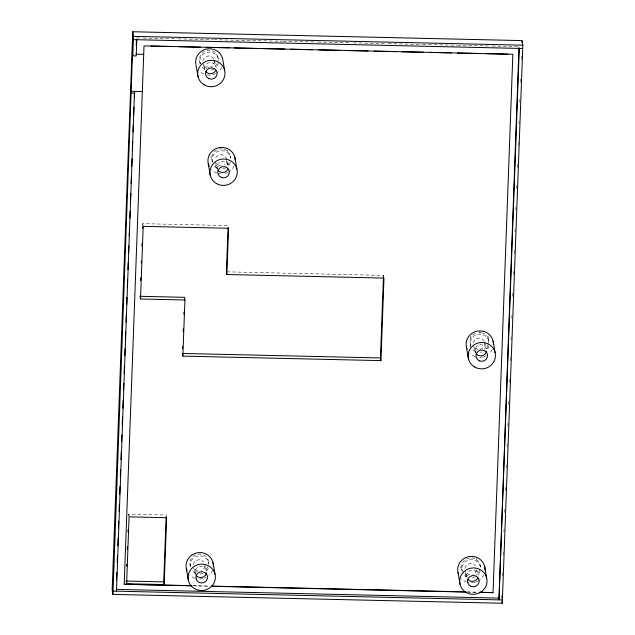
<?xml version="1.0" encoding="UTF-8"?>
<svg xmlns="http://www.w3.org/2000/svg" width="635" height="635" viewBox="0 0 635 635"><rect width="100%" height="100%" fill="white"/><g stroke="black" fill="none" stroke-linecap="round" stroke-linejoin="round"><path stroke-width="0.48" stroke-dasharray="3.17 2.38" d="M128.548 516.136L128.619 514.175L166.187 515.025L166.648 517.692M142.669 225.623L142.748 223.663L228.124 225.6L228.584 228.275M383.437 277.368L383.508 275.407L227.409 271.859M501.483 598.662L501.666 593.709M502.317 575.866L502.428 572.889M503.087 555.053L503.237 551.085M503.928 532.249L504.039 529.28M504.658 512.429L504.841 507.468M505.46 490.617L505.611 486.656M506.301 467.82L506.412 464.852M507.071 447.008L507.214 443.039M507.833 426.188L507.984 422.227M508.643 404.384L508.786 400.415M509.445 382.58L509.587 378.611M510.246 360.767L510.397 356.806M511.016 339.955L511.159 335.986M511.818 318.143L511.969 314.182M512.62 296.339L512.77 292.378M513.429 274.534L513.572 270.566M514.191 253.714L514.342 249.753M515.001 231.91L515.144 227.949M515.803 210.106L515.945 206.137M516.604 188.293L516.715 185.325M517.374 167.481L517.517 163.512M518.176 145.677L518.319 141.708M518.978 123.865L519.128 119.904M519.779 102.06L519.89 99.084M520.517 82.232L520.7 77.279M521.351 59.436L521.502 55.475M136.509 37.933L142.454 38.068M143.439 38.092L177.133 38.862M178.125 38.886L212.804 39.672M213.797 39.695L282.17 41.251M283.162 41.275L316.849 42.037M317.841 42.061L349.552 42.783M353.512 42.87L384.231 43.569M388.199 43.664L421.886 44.426M422.878 44.45L456.565 45.212M457.557 45.236L491.252 46.006M492.244 46.03L518.993 46.633M192.595 585.692L209.447 586.073M467.233 591.939L476.155 592.137M193.611 585.851L209.471 586.216M467.257 592.074L476.179 592.28M484.759 342.559L486.283 348.234M473.639 345.813L475.417 352.425A5.834 5.628 -9.8 0 1 479.473 344.876A5.834 5.628 -9.8 0 1 486.64 349.655M476.845 569.928L477.861 573.707M465.225 571.286L466.741 576.961M214.312 60.396L215.829 66.064M203.192 63.643L204.962 70.263M228.1 164.767L226.322 158.155A5.834 5.628 -9.8 0 0 215.13 159.456M215.455 162.346L217.233 168.966A5.834 5.628 -9.8 0 1 221.282 161.417A5.834 5.628 -9.8 0 1 228.457 166.195M204.708 564.229L206.224 569.905M193.588 567.484L195.358 574.103A5.834 5.628 -9.8 0 1 199.414 566.547A5.834 5.628 -9.8 0 1 206.581 571.325M488.394 336.733L488.696 338.511M488.386 338.979L488.696 340.757M487.974 346.639L488.283 348.417M479.727 331.534L480.036 333.311M475.059 351.004L475.361 352.782M470.654 336.24L470.956 338.018M470.233 343.892L470.543 345.67A9.406 9.073 -9.8 0 1 478.393 334.224A9.406 9.073 -9.8 0 1 489.014 343.106M470.233 346.138L470.543 347.924M480.084 564.904L480.393 566.682M476.433 558.506L476.734 560.284M465.36 575.318L465.661 577.096M461.701 568.92L462.01 570.698A9.406 9.073 -9.8 0 1 470.043 559.689A9.406 9.073 -9.8 0 1 480.592 568.254M460.653 566.571L460.962 568.349M383.508 275.407L383.818 277.185M217.9 56.737L218.21 58.515M230.307 155.932L230.616 157.718A9.406 9.073 -9.8 0 0 219.44 150.9A9.406 9.073 -9.8 0 0 212.249 161.79L211.947 160.012M227.346 150.027L227.655 151.805M199.858 62.039L200.168 63.825A9.406 9.073 -9.8 0 1 207.756 52.213A9.406 9.073 -9.8 0 1 218.583 60.857M216.868 167.545L217.178 169.323M214.908 165.925L215.217 167.703M210.963 156.829L211.264 158.607M208.59 561.927L208.891 563.705A9.406 9.073 -9.8 0 0 197.644 556.022A9.406 9.073 -9.8 0 0 190.564 567.619M142.748 223.663L143.05 225.441M195.001 572.675L195.31 574.453M189.921 564.293L190.23 566.071M128.619 514.175L128.929 515.953M190.532 566.579A9.406 9.073 -9.8 0 1 198.144 554.101A9.406 9.073 -9.8 0 1 208.558 564.293M207.891 566.587A9.406 9.073 -9.8 0 1 204.883 570.317M197.112 571.976A9.406 9.073 -9.8 0 1 193.445 570.309M208.201 568.365A9.406 9.073 -9.8 0 1 205.827 571.587M203.049 573.278A9.406 9.073 -9.8 0 1 198.223 573.889M195.858 573.278A9.406 9.073 -9.8 0 1 192.04 570.413M479.838 569.603A9.406 9.073 -9.8 0 1 475.885 574.548M468.003 575.588A9.406 9.073 -9.8 0 1 464.495 573.635M463.915 573.08A9.406 9.073 -9.8 0 1 467.741 558.387A9.406 9.073 -9.8 0 1 480.274 567.261M480.139 571.381A9.406 9.073 -9.8 0 1 477.496 575.358M475.48 576.731A9.406 9.073 -9.8 0 1 470.725 577.771M467.543 577.096A9.406 9.073 -9.8 0 1 464.225 574.858M481.751 332.637A9.406 9.073 -9.8 0 1 488.569 342.908M488.386 343.686A9.406 9.073 -9.8 0 1 484.005 349.25M476.877 350.234A9.406 9.073 -9.8 0 1 473.265 348.464M470.797 345.376A9.406 9.073 -9.8 0 1 476.885 332.692M479.314 332.351A9.406 9.073 -9.8 0 1 480.949 332.47M488.45 346.218A9.406 9.073 -9.8 0 1 486.259 349.56M482.052 351.957A9.406 9.073 -9.8 0 1 480.433 352.25M474.916 351.131A9.406 9.073 -9.8 0 1 472.972 349.71M229.037 162.79A9.406 9.073 -9.8 0 1 225.433 165.997M218.265 166.656A9.406 9.073 -9.8 0 1 214.17 164.163M212.773 162.235A9.406 9.073 -9.8 0 1 218.337 149.336M219.131 149.122A9.406 9.073 -9.8 0 1 223.202 149.09M223.988 149.288A9.406 9.073 -9.8 0 1 230.513 158.298M230.386 162.417A9.406 9.073 -9.8 0 1 227.759 166.402M225.742 167.775A9.406 9.073 -9.8 0 1 220.988 168.831M217.805 168.172A9.406 9.073 -9.8 0 1 214.479 165.941M200.454 63.516A9.406 9.073 -9.8 0 1 207.447 50.435A9.406 9.073 -9.8 0 1 218.17 60.658M217.122 63.659A9.406 9.073 -9.8 0 1 214.44 66.651M206.653 68.239A9.406 9.073 -9.8 0 1 202.382 66.032M218.321 63.214A9.406 9.073 -9.8 0 1 215.979 67.366M214.066 68.874A9.406 9.073 -9.8 0 1 209.399 70.247M204.676 69.191A9.406 9.073 -9.8 0 1 201.612 66.635M492.204 349.448A13.684 13.2 -9.8 0 1 489.085 353.663M486.18 355.695A13.684 13.2 -9.8 0 1 483.695 356.711M482.838 356.941A13.684 13.2 -9.8 0 1 475.766 356.783M474.924 356.513A13.684 13.2 -9.8 0 1 469.773 353.227M484.87 343.035A5.834 5.628 -9.8 0 1 479.703 349.306M478.179 349.29A5.834 5.628 -9.8 0 1 474.369 347.091M473.321 342.916A5.834 5.628 -9.8 0 1 484.505 341.614M234.021 165.981A13.684 13.2 -9.8 0 1 228.767 171.799M227.997 172.236A13.684 13.2 -9.8 0 1 224.655 173.482M221.099 173.847A13.684 13.2 -9.8 0 1 217.583 173.323M216.741 173.053A13.684 13.2 -9.8 0 1 211.582 169.759M226.679 159.575A5.834 5.628 -9.8 0 1 224.33 164.751M221.52 165.838A5.834 5.628 -9.8 0 1 216.186 163.632M212.495 570.309A13.684 13.2 -9.8 0 1 209.034 575.334M206.129 577.374A13.684 13.2 -9.8 0 1 204.494 578.096M202.779 578.612A13.684 13.2 -9.8 0 1 195.707 578.453M194.866 578.183A13.684 13.2 -9.8 0 1 189.714 574.897M204.78 566.182A5.834 5.628 -9.8 0 1 201.12 570.611M198.128 570.96A5.834 5.628 -9.8 0 1 194.318 568.762M193.262 564.586A5.834 5.628 -9.8 0 1 203.724 562.007M483.791 574.921A13.684 13.2 -9.8 0 1 478.536 580.739M477.766 581.176A13.684 13.2 -9.8 0 1 475.282 582.192M474.416 582.422A13.684 13.2 -9.8 0 1 467.352 582.255M466.503 581.985A13.684 13.2 -9.8 0 1 461.351 578.699M466.638 576.477A5.834 5.628 -9.8 0 1 471.805 570.214A5.834 5.628 -9.8 0 1 478.219 575.135M476.417 569.984A5.834 5.628 -9.8 0 1 472.757 574.413M469.765 574.762A5.834 5.628 -9.8 0 1 465.955 572.564M464.899 568.389A5.834 5.628 -9.8 0 1 475.361 565.809M221.758 67.278A13.684 13.2 -9.8 0 1 216.503 73.096M215.733 73.533A13.684 13.2 -9.8 0 1 205.319 74.62M203.644 74.025A13.684 13.2 -9.8 0 1 199.319 71.056M204.605 68.842A5.834 5.628 -9.8 0 1 209.772 62.571A5.834 5.628 -9.8 0 1 216.186 67.493M214.416 60.873A5.834 5.628 -9.8 0 1 210.725 66.77M209.248 67.135A5.834 5.628 -9.8 0 1 203.922 64.929M202.867 60.754A5.834 5.628 -9.8 0 1 214.058 59.452"/><path stroke-width="0.95" d="M132.731 31.75L112.157 589.812L112.951 594.4L502.269 603.25L522.843 45.188L522.049 40.6L132.731 31.75L133.517 36.338L132.802 55.88L136.215 55.951L136.811 39.719M112.951 594.4L132.493 54.094L132.802 55.88M116.507 580.485L116.8 572.564M117.165 562.658L117.419 555.728M117.785 545.83L118.078 537.908M118.443 528.01L118.697 521.081M119.062 511.175L119.316 504.246M119.682 494.347L119.975 486.426M120.34 476.52L120.594 469.59M120.96 459.692L121.253 451.771M121.618 441.873L121.872 434.943M122.237 425.037L122.531 417.116M122.857 408.21L123.15 400.288M123.515 390.39L123.769 383.453M124.135 373.555L124.428 365.633M124.793 355.735L125.047 348.805M125.412 338.899L125.666 331.97M126.032 322.072L126.325 314.15M126.69 304.252L126.944 297.315M127.31 287.417L127.603 279.495M127.968 269.597L128.222 262.668M128.588 252.762L128.841 245.832M129.207 235.934L129.5 228.013M129.865 218.115L130.119 211.185M130.485 201.279L130.778 193.357M131.143 183.459L131.397 176.53M131.762 166.624L132.056 158.71M132.382 149.796L132.675 141.875M133.04 131.977L133.294 125.047M133.66 115.141L133.953 107.22M134.318 97.322L134.533 91.384L116.491 591.169M136.223 45.577L136.438 39.846M191.627 585.803L124.206 584.271L144.018 45.887L512.85 54.277L493.038 592.661L479.155 592.344M126.698 566.293L126.77 564.324M127.317 549.577L127.421 546.624M127.968 531.876L128.04 529.908M126.619 583.708L129.08 516.842L166.648 517.692L164.179 584.565L126.619 583.708L126.159 581.041M140.645 280.599L140.756 277.654M141.295 262.93L141.367 260.969M141.915 246.245L142.018 243.3M142.565 228.568L142.637 226.608M182.856 356.124L184.928 299.99L140.525 298.974L143.208 226.33L228.584 228.275L226.878 274.503L383.977 278.074L380.929 360.624L182.856 356.124L182.547 354.346M164.179 584.565L163.719 581.898L166.116 516.993M182.578 348.528L182.65 346.559M183.19 331.787L183.301 328.835M183.848 314.063L183.92 312.095M228.052 227.568L226.417 271.836L226.878 274.503M380.929 360.624L380.468 357.957L383.437 277.368M519.303 48.411L498.983 599.869L518.962 47.625M521.978 42.585L522.049 40.6M133.517 36.338L522.843 45.188M133.398 39.64L522.716 48.49M150.963 46.045L172.776 46.538M178.721 46.672L200.533 47.173M206.486 47.307L229.291 47.823M234.244 47.935L257.048 48.458M262.009 48.57L284.813 49.086M290.759 49.22L312.571 49.72M318.524 49.855L340.336 50.348M346.281 50.483L368.094 50.983M374.047 51.117L395.859 51.61M401.804 51.752L423.616 52.245M429.57 52.38L451.382 52.88M457.327 53.015L480.131 53.53M486.077 53.665L507.889 54.158M135.906 54.173L143.74 54.356M131.12 91.305L142.367 91.559M131.429 93.083L134.842 93.162M182.396 353.457L380.468 357.957M127.143 581.065L163.719 581.898M191.603 585.668L124.206 584.271M211.431 586.121L465.249 591.891M480.123 592.225L493.038 592.661M211.455 586.256L466.265 592.05M116.181 589.391L498.673 598.091M113.078 591.098L502.396 599.948M493.093 340.987L495.094 352.552M466.455 347.226L468.447 358.783M501.96 601.416L502.269 603.25M484.672 566.46L486.672 578.025M458.033 572.699L460.034 584.264M224.639 70.382L222.639 58.825A13.684 13.2 -9.8 0 0 213.328 49.26M234.91 157.528L236.903 169.085M196.001 65.056L198.001 76.621M208.264 163.759L210.264 175.323M184.928 299.99L184.46 297.315L140.065 296.307L140.525 298.974M213.035 562.658L215.035 574.223M186.396 568.896L188.397 580.461M466.963 348.869A13.684 13.2 -9.8 0 1 477.583 331.089A13.684 13.2 -9.8 0 1 493.435 344.416M486.608 351.123A5.834 5.628 -9.8 0 1 476.147 353.711M209.121 166.211A13.684 13.2 -9.8 0 1 218.519 147.804A13.684 13.2 -9.8 0 1 235.252 160.091M227.997 169.077A5.834 5.628 -9.8 0 1 217.964 170.251M186.912 570.547A13.684 13.2 -9.8 0 1 197.533 552.76A13.684 13.2 -9.8 0 1 213.376 566.087M206.55 572.802A5.834 5.628 -9.8 0 1 196.088 575.381M458.549 574.35A13.684 13.2 -9.8 0 1 469.17 556.562A13.684 13.2 -9.8 0 1 485.013 569.889M477.758 578.017A5.834 5.628 -9.8 0 1 467.725 579.183M195.826 64.214A13.684 13.2 -9.8 0 1 212.471 49.046M215.725 70.374A5.834 5.628 -9.8 0 1 205.692 71.549M474.52 366.951A13.684 13.2 -9.8 0 0 495.427 355.981A13.684 13.2 -9.8 0 0 475.361 344.075A13.684 13.2 -9.8 0 0 474.52 366.951M479.417 360.847A5.834 5.628 -9.8 0 0 487.561 354.997A5.834 5.628 -9.8 0 0 478.33 351.163A5.834 5.628 -9.8 0 0 479.417 360.847M216.337 183.491A13.684 13.2 -9.8 0 0 237.244 172.514A13.684 13.2 -9.8 0 0 217.178 160.607A13.684 13.2 -9.8 0 0 216.337 183.491M221.234 177.387A5.834 5.628 -9.8 0 0 229.378 171.529A5.834 5.628 -9.8 0 0 220.147 167.703A5.834 5.628 -9.8 0 0 221.234 177.387M194.461 588.621A13.684 13.2 -9.8 0 0 215.376 577.652A13.684 13.2 -9.8 0 0 195.302 565.745A13.684 13.2 -9.8 0 0 194.461 588.621M199.358 582.517A5.834 5.628 -9.8 0 0 207.51 576.667A5.834 5.628 -9.8 0 0 198.271 572.833A5.834 5.628 -9.8 0 0 199.358 582.517M466.098 592.423A13.684 13.2 -9.8 0 0 487.013 581.454A13.684 13.2 -9.8 0 0 466.939 569.547A13.684 13.2 -9.8 0 0 466.098 592.423M470.995 586.319A5.834 5.628 -9.8 0 0 479.147 580.469A5.834 5.628 -9.8 0 0 469.908 576.636A5.834 5.628 -9.8 0 0 470.995 586.319M204.065 84.788A13.684 13.2 -9.8 0 0 224.98 73.811A13.684 13.2 -9.8 0 0 204.907 61.905A13.684 13.2 -9.8 0 0 204.065 84.788M208.963 78.684A5.834 5.628 -9.8 0 0 217.114 72.827A5.834 5.628 -9.8 0 0 207.875 69.001A5.834 5.628 -9.8 0 0 208.963 78.684"/></g></svg>
